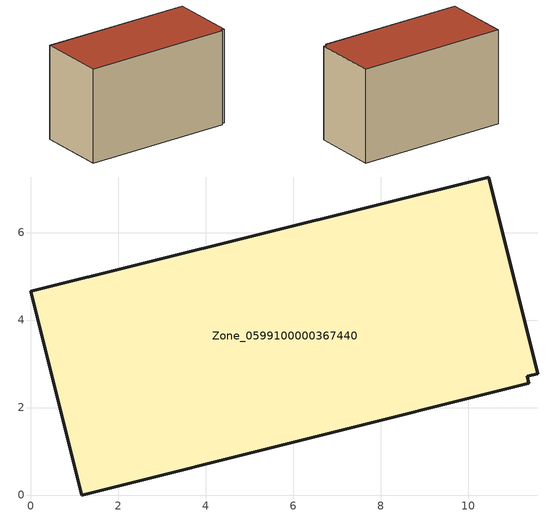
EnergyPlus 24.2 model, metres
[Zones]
Zone_0599100000367440
 floor ground (C_G): 11.36,2.71 11.38,2.55 1.16,0 0,4.66 10.46,7.27 11.59,2.77 z0
 wall outside (C_F): 10.46,7.27 0,4.66 1.16,0 11.38,2.55 11.36,2.71 11.59,2.77 10.46,7.27 z0:6.74
 roof outside (C_R): 11.38,2.55 11.36,2.71 11.59,2.77 10.46,7.27 0,4.66 1.16,0 z6.74
[BUILDING]
Pand.0599100000367440: North Axis=0; Terrain=City; Loads Convergence Tolerance Value=0.04; Temperature Convergence Tolerance Value=0.4; Solar Distribution=FullExterior; Maximum Number of Warmup Days=25; Minimum Number of Warmup Days=1
[Site:Location]
Rotterdam.The.Hague.AP_ZH_NLD Design_Conditions: Latitude=51.96; Longitude=4.45; Time Zone=1; Elevation=-4.5
[SITE:GROUNDTEMPERATURE:BUILDINGSURFACE]
18, 18, 18, 18, 18, 18, 18, 18, 18, 18, 18, 18
[MATERIAL] Thermal Absorptance=0.9; Solar Absorptance=0.7; Visible Absorptance=0.7
Name | Roughness | Thickness | Conductivity | Density | Specific Heat
G.TI.1992-2005 | MediumSmooth | 0.15 | 0.06 | 540 | 1210
F.TI.1992-2005 | Rough | 0.3 | 0.12 | 1920 | 840
R.TI.1992-2005 | MediumRough | 0.2 | 0.08 | 1500 | 1000
[CONSTRUCTION]
C_G: G.TI.1992-2005
C_F: F.TI.1992-2005
C_R: R.TI.1992-2005
[ZONE]
Zone_0599100000367440: Type=1; Multiplier=1; Ceiling Height=Autocalculate; Volume=Autocalculate; Floor Area=autocalculate; Part of Total Floor Area=Yes
[ZONEINFILTRATION:DESIGNFLOWRATE]
Infil_Zone_0599100000367440: Zone or ZoneList or Space or SpaceList=Zone_0599100000367440; Schedule=AlwaysOn; Design Flow Rate Calculation Method=Flow/Area; Flow Rate per Floor Area=0.0015; Constant Term Coefficient=1; Temperature Term Coefficient=0; Velocity Term Coefficient=0; Velocity Squared Term Coefficient=0
[HVACTEMPLATE:ZONE:IDEALLOADSAIRSYSTEM]
Zone_0599100000367440: Maximum Heating Supply Air Temperature=50; Minimum Cooling Supply Air Temperature=13; Maximum Heating Supply Air Humidity Ratio=0.0156; Minimum Cooling Supply Air Humidity Ratio=0.0077; Heating Limit=NoLimit; Cooling Limit=NoLimit; Dehumidification Control Type=ConstantSensibleHeatRatio; Cooling Sensible Heat Ratio=0.7; Dehumidification Setpoint=60; Humidification Control Type=None; Humidification Setpoint=30; Outdoor Air Method=None; Outdoor Air Flow Rate per Person=0.00944; Outdoor Air Flow Rate per Zone Floor Area=0; Outdoor Air Flow Rate per Zone=0; Demand Controlled Ventilation Type=None; Outdoor Air Economizer Type=NoEconomizer; Heat Recovery Type=None; Sensible Heat Recovery Effectiveness=0.7; Latent Heat Recovery Effectiveness=0.65
[ZONECONTROL:THERMOSTAT]
ThermostatControl_Zone_0599100000367440: Zone or ZoneList=Zone_0599100000367440; Control Type Schedule=DualSetpointControlType; Control 1=Thermostat_Zone_0599100000367440; Temperature Difference Between Cutout And Setpoint=0
[THERMOSTATSETPOINT:DUALSETPOINT]
Thermostat_Zone_0599100000367440: Heating Setpoint Temperature Schedule=HeatingSetpoint_Zone_0599100000367440; Cooling Setpoint Temperature Schedule=CoolingSetpoint_Zone_0599100000367440
[SCHEDULE:COMPACT]
HeatingSetpoint_Zone_0599100000367440: Through: 12/31, For: AllDays, Until: 24:00, 21
CoolingSetpoint_Zone_0599100000367440: Through: 12/31, For: AllDays, Until: 24:00, 24
DualSetpointControlType: Through: 12/31, For: AllDays, Until: 24:00, 4
AlwaysOn: Through: 12/31, For: AllDays, Until: 24:00, 1
